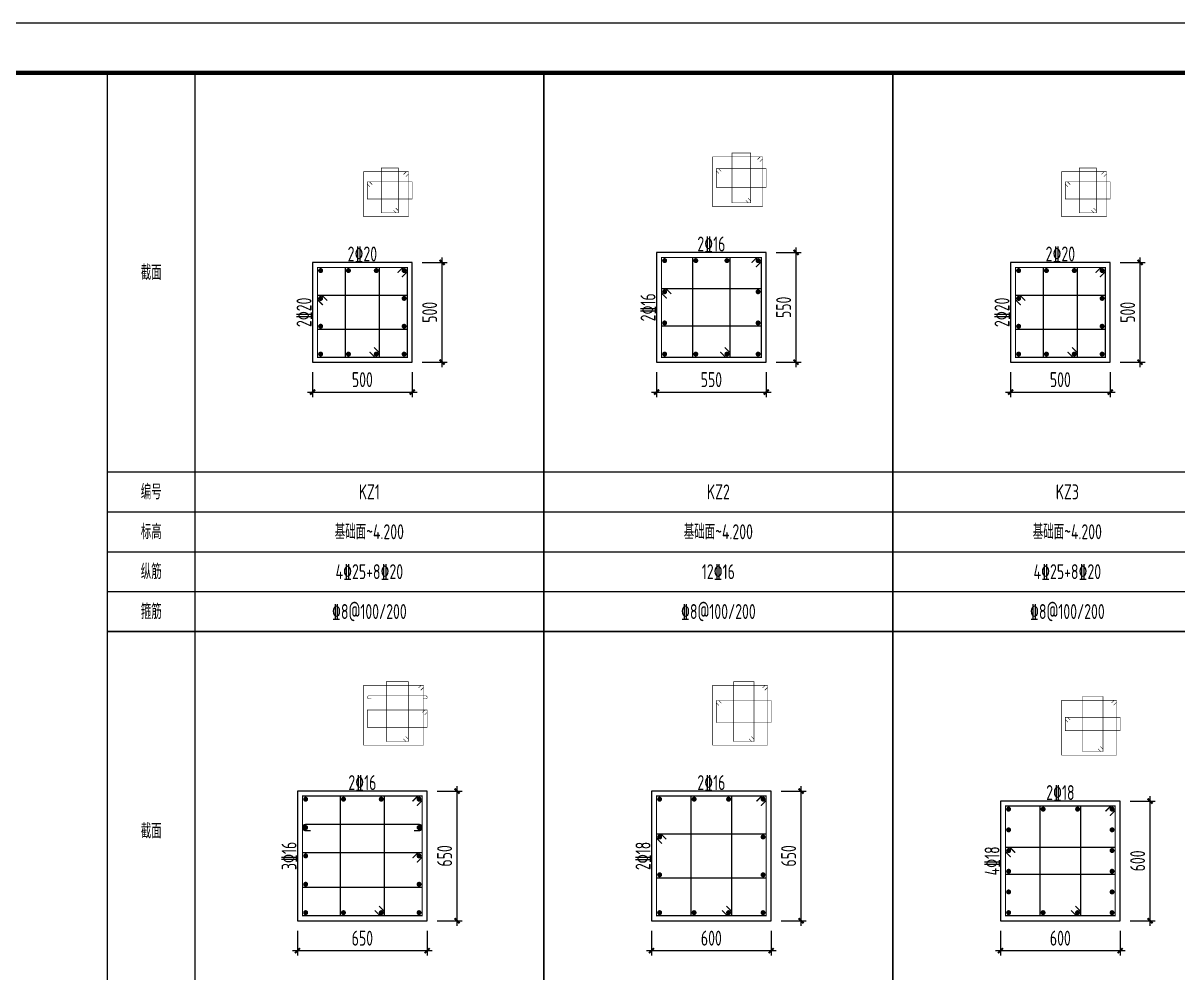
# Model space of a CAD drawing. Extents: x 3968514 to 5230306, y -516551 to -228246.
# Drawn here: x 4613309 to 4636472, y -319199 to -300153 of the extents above; entities that cross this region are included whole.
import ezdxf
from ezdxf.enums import TextEntityAlignment as Align

# ---------------------------------------------------------------- set-up
doc = ezdxf.new("R2010")
doc.units = 0
doc.header["$LTSCALE"] = 1000
doc.header["$MEASUREMENT"] = 0
for name, color, linetype, lineweight in [('COLU-DE', 7, 'Continuous', 25), ('COLU-DE-DIM', 3, 'Continuous', 25), ('COLU-YW', 7, 'Continuous', 25), ('FRAME', 3, 'Continuous', 18), ('REIN-D', 6, 'Continuous', 50), ('REIN-L', 1, 'Continuous', 50), ('TAB', 144, 'Continuous', 25), ('TAB-TEXT', 7, 'Continuous', 25)]:
    doc.layers.add(name, color=color, linetype=linetype, lineweight=lineweight)
doc.styles.add('FromPkpm', font='Tssdeng.shx', dxfattribs={"width": 0.7, "bigfont": 'hztxt.shx'})
doc.dimstyles.new('Pkpm_1', dxfattribs={"dimtxt": 250, "dimasz": 100, "dimexe": 100, "dimexo": 0.0625, "dimgap": 100, "dimtad": 1, "dimdec": 0, "dimrnd": 1, "dimzin": 0, "dimdsep": 46, "dimtxsty": 'FromPkpm', "dimblk1": 'ARCHTICK', "dimblk2": 'ARCHTICK', "dimsah": 1, "dimcen": 0.09, "dimdle": 100, "dimadec": 0, "dimazin": 0, "dimtfac": 1, "dimtdec": 0, "dimtix": 1, "dimtmove": 2, "dimatfit": 1, "dimfxl": 1, "dimtolj": 1, "dimtzin": 0, "dimarcsym": 0})

# ---------------------------------------------------------------- blocks, each defined once
blk = doc.blocks.new('A$C0B803521')
at = {"layer": 'FRAME', "lineweight": 18}
blk.add_line((-15943, 93652), (-100043, 93652), dxfattribs=at)
at = {"layer": 'FRAME', "lineweight": 140}
blk.add_line((-16943, 92652), (-97543, 92652), dxfattribs=at)
blk = doc.blocks.new('_ArchTick')
at = {"color": 0, "linetype": 'ByBlock', "const_width": 0.4}
blk.add_lwpolyline([(-0.5, -0.5), (0.5, 0.5)], dxfattribs=at)
blk = doc.blocks.new('*D79')
at = {"layer": 'COLU-DE-DIM', "color": 0, "lineweight": -2, "transparency": 16777216}
for p, q in [((4632914, -318353), (4632914, -318853)), ((4635314, -318353), (4635314, -318853)), ((4632814, -318753), (4635414, -318753))]:
    blk.add_line(p, q, dxfattribs=at)
at = {"layer": 'Defpoints', "color": 0, "transparency": 16777216}
for p in [(4632914, -318153), (4635314, -318153), (4635314, -318753)]:
    blk.add_point(p, dxfattribs=at)
at = {"layer": 'COLU-DE-DIM', "color": 0, "lineweight": -2, "transparency": 16777216, "xscale": 100, "yscale": 100, "zscale": 100, "rotation": 180}
blk.add_blockref('_ArchTick', (4632914, -318753), dxfattribs=at)
at = {"layer": 'COLU-DE-DIM', "color": 0, "lineweight": -2, "transparency": 16777216, "xscale": 100, "yscale": 100, "zscale": 100}
blk.add_blockref('_ArchTick', (4635314, -318753), dxfattribs=at)
at = {"layer": 'COLU-DE-DIM', "color": 7, "transparency": 16777216, "insert": (4634114, -318503), "char_height": 300, "attachment_point": 5, "style": 'FromPkpm'}
blk.add_mtext('\\A1;600', dxfattribs=at)
blk = doc.blocks.new('*D78')
at = {"layer": 'COLU-DE-DIM', "color": 0, "lineweight": -2, "transparency": 16777216}
for p, q in [((4635914, -318253), (4635914, -315653)), ((4635514, -315753), (4636014, -315753)), ((4635514, -318153), (4636014, -318153))]:
    blk.add_line(p, q, dxfattribs=at)
at = {"layer": 'Defpoints', "color": 0, "transparency": 16777216}
for p in [(4635314, -315753), (4635914, -315753), (4635314, -318153)]:
    blk.add_point(p, dxfattribs=at)
at = {"layer": 'COLU-DE-DIM', "color": 0, "lineweight": -2, "transparency": 16777216, "xscale": 100, "yscale": 100, "zscale": 100}
for p, rotation in [((4635914, -315753), 90), ((4635914, -318153), 270)]:
    blk.add_blockref('_ArchTick', p, dxfattribs=dict(at, rotation=rotation))
at = {"layer": 'COLU-DE-DIM', "color": 7, "transparency": 16777216, "insert": (4635664, -316953), "char_height": 300, "attachment_point": 5, "rotation": 90, "style": 'FromPkpm'}
blk.add_mtext('\\A1;600', dxfattribs=at)
blk = doc.blocks.new('*D77')
at = {"layer": 'COLU-DE-DIM', "color": 0, "lineweight": -2, "transparency": 16777216}
for p, q in [((4618814, -318353), (4618814, -318853)), ((4621414, -318353), (4621414, -318853)), ((4618714, -318753), (4621514, -318753))]:
    blk.add_line(p, q, dxfattribs=at)
at = {"layer": 'Defpoints', "color": 0, "transparency": 16777216}
for p in [(4618814, -318153), (4621414, -318153), (4621414, -318753)]:
    blk.add_point(p, dxfattribs=at)
at = {"layer": 'COLU-DE-DIM', "color": 0, "lineweight": -2, "transparency": 16777216, "xscale": 100, "yscale": 100, "zscale": 100, "rotation": 180}
blk.add_blockref('_ArchTick', (4618814, -318753), dxfattribs=at)
at = {"layer": 'COLU-DE-DIM', "color": 0, "lineweight": -2, "transparency": 16777216, "xscale": 100, "yscale": 100, "zscale": 100}
blk.add_blockref('_ArchTick', (4621414, -318753), dxfattribs=at)
at = {"layer": 'COLU-DE-DIM', "color": 7, "transparency": 16777216, "insert": (4620114, -318503), "char_height": 300, "attachment_point": 5, "style": 'FromPkpm'}
blk.add_mtext('\\A1;650', dxfattribs=at)
blk = doc.blocks.new('*D76')
at = {"layer": 'COLU-DE-DIM', "color": 0, "lineweight": -2, "transparency": 16777216}
for p, q in [((4622014, -318253), (4622014, -315453)), ((4621614, -315553), (4622114, -315553)), ((4621614, -318153), (4622114, -318153))]:
    blk.add_line(p, q, dxfattribs=at)
at = {"layer": 'Defpoints', "color": 0, "transparency": 16777216}
for p in [(4621414, -315553), (4622014, -315553), (4621414, -318153)]:
    blk.add_point(p, dxfattribs=at)
at = {"layer": 'COLU-DE-DIM', "color": 0, "lineweight": -2, "transparency": 16777216, "xscale": 100, "yscale": 100, "zscale": 100}
for p, rotation in [((4622014, -315553), 90), ((4622014, -318153), 270)]:
    blk.add_blockref('_ArchTick', p, dxfattribs=dict(at, rotation=rotation))
at = {"layer": 'COLU-DE-DIM', "color": 7, "transparency": 16777216, "insert": (4621764, -316853), "char_height": 300, "attachment_point": 5, "rotation": 90, "style": 'FromPkpm'}
blk.add_mtext('\\A1;650', dxfattribs=at)
blk = doc.blocks.new('*D89')
at = {"layer": 'COLU-DE-DIM', "color": 0, "lineweight": -2, "transparency": 16777216}
for p, q in [((4625914, -318353), (4625914, -318853)), ((4628314, -318353), (4628314, -318853)), ((4625814, -318753), (4628414, -318753))]:
    blk.add_line(p, q, dxfattribs=at)
at = {"layer": 'Defpoints', "color": 0, "transparency": 16777216}
for p in [(4625914, -318153), (4628314, -318153), (4628314, -318753)]:
    blk.add_point(p, dxfattribs=at)
at = {"layer": 'COLU-DE-DIM', "color": 0, "lineweight": -2, "transparency": 16777216, "xscale": 100, "yscale": 100, "zscale": 100, "rotation": 180}
blk.add_blockref('_ArchTick', (4625914, -318753), dxfattribs=at)
at = {"layer": 'COLU-DE-DIM', "color": 0, "lineweight": -2, "transparency": 16777216, "xscale": 100, "yscale": 100, "zscale": 100}
blk.add_blockref('_ArchTick', (4628314, -318753), dxfattribs=at)
at = {"layer": 'COLU-DE-DIM', "color": 7, "transparency": 16777216, "insert": (4627114, -318503), "char_height": 300, "attachment_point": 5, "style": 'FromPkpm'}
blk.add_mtext('\\A1;600', dxfattribs=at)
blk = doc.blocks.new('*D88')
at = {"layer": 'COLU-DE-DIM', "color": 0, "lineweight": -2, "transparency": 16777216}
for p, q in [((4628914, -318253), (4628914, -315453)), ((4628514, -315553), (4629014, -315553)), ((4628514, -318153), (4629014, -318153))]:
    blk.add_line(p, q, dxfattribs=at)
at = {"layer": 'Defpoints', "color": 0, "transparency": 16777216}
for p in [(4628314, -315553), (4628914, -315553), (4628314, -318153)]:
    blk.add_point(p, dxfattribs=at)
at = {"layer": 'COLU-DE-DIM', "color": 0, "lineweight": -2, "transparency": 16777216, "xscale": 100, "yscale": 100, "zscale": 100}
for p, rotation in [((4628914, -315553), 90), ((4628914, -318153), 270)]:
    blk.add_blockref('_ArchTick', p, dxfattribs=dict(at, rotation=rotation))
at = {"layer": 'COLU-DE-DIM', "color": 7, "transparency": 16777216, "insert": (4628664, -316853), "char_height": 300, "attachment_point": 5, "rotation": 90, "style": 'FromPkpm'}
blk.add_mtext('\\A1;650', dxfattribs=at)
blk = doc.blocks.new('*D91')
at = {"layer": 'COLU-DE-DIM', "color": 0, "lineweight": -2, "transparency": 16777216}
for p, q in [((4619114, -307153), (4619114, -307653)), ((4621114, -307153), (4621114, -307653)), ((4619014, -307553), (4621214, -307553))]:
    blk.add_line(p, q, dxfattribs=at)
at = {"layer": 'Defpoints', "color": 0, "transparency": 16777216}
for p in [(4619114, -306953), (4621114, -306953), (4621114, -307553)]:
    blk.add_point(p, dxfattribs=at)
at = {"layer": 'COLU-DE-DIM', "color": 0, "lineweight": -2, "transparency": 16777216, "xscale": 100, "yscale": 100, "zscale": 100, "rotation": 180}
blk.add_blockref('_ArchTick', (4619114, -307553), dxfattribs=at)
at = {"layer": 'COLU-DE-DIM', "color": 0, "lineweight": -2, "transparency": 16777216, "xscale": 100, "yscale": 100, "zscale": 100}
blk.add_blockref('_ArchTick', (4621114, -307553), dxfattribs=at)
at = {"layer": 'COLU-DE-DIM', "color": 7, "transparency": 16777216, "insert": (4620114, -307303), "char_height": 300, "attachment_point": 5, "style": 'FromPkpm'}
blk.add_mtext('\\A1;500', dxfattribs=at)
blk = doc.blocks.new('*D90')
at = {"layer": 'COLU-DE-DIM', "color": 0, "lineweight": -2, "transparency": 16777216}
for p, q in [((4621314, -304953), (4621814, -304953)), ((4621714, -307053), (4621714, -304853)), ((4621314, -306953), (4621814, -306953))]:
    blk.add_line(p, q, dxfattribs=at)
at = {"layer": 'Defpoints', "color": 0, "transparency": 16777216}
for p in [(4621114, -304953), (4621714, -304953), (4621114, -306953)]:
    blk.add_point(p, dxfattribs=at)
at = {"layer": 'COLU-DE-DIM', "color": 0, "lineweight": -2, "transparency": 16777216, "xscale": 100, "yscale": 100, "zscale": 100}
for p, rotation in [((4621714, -304953), 90), ((4621714, -306953), 270)]:
    blk.add_blockref('_ArchTick', p, dxfattribs=dict(at, rotation=rotation))
at = {"layer": 'COLU-DE-DIM', "color": 7, "transparency": 16777216, "insert": (4621464, -305953), "char_height": 300, "attachment_point": 5, "rotation": 90, "style": 'FromPkpm'}
blk.add_mtext('\\A1;500', dxfattribs=at)
blk = doc.blocks.new('*D101')
at = {"layer": 'COLU-DE-DIM', "color": 0, "lineweight": -2, "transparency": 16777216}
for p, q in [((4626014, -307153), (4626014, -307653)), ((4628214, -307153), (4628214, -307653)), ((4625914, -307553), (4628314, -307553))]:
    blk.add_line(p, q, dxfattribs=at)
at = {"layer": 'Defpoints', "color": 0, "transparency": 16777216}
for p in [(4626014, -306953), (4628214, -306953), (4628214, -307553)]:
    blk.add_point(p, dxfattribs=at)
at = {"layer": 'COLU-DE-DIM', "color": 0, "lineweight": -2, "transparency": 16777216, "xscale": 100, "yscale": 100, "zscale": 100, "rotation": 180}
blk.add_blockref('_ArchTick', (4626014, -307553), dxfattribs=at)
at = {"layer": 'COLU-DE-DIM', "color": 0, "lineweight": -2, "transparency": 16777216, "xscale": 100, "yscale": 100, "zscale": 100}
blk.add_blockref('_ArchTick', (4628214, -307553), dxfattribs=at)
at = {"layer": 'COLU-DE-DIM', "color": 7, "transparency": 16777216, "insert": (4627114, -307303), "char_height": 300, "attachment_point": 5, "style": 'FromPkpm'}
blk.add_mtext('\\A1;550', dxfattribs=at)
blk = doc.blocks.new('*D100')
at = {"layer": 'COLU-DE-DIM', "color": 0, "lineweight": -2, "transparency": 16777216}
for p, q in [((4628414, -304753), (4628914, -304753)), ((4628814, -307053), (4628814, -304653)), ((4628414, -306953), (4628914, -306953))]:
    blk.add_line(p, q, dxfattribs=at)
at = {"layer": 'Defpoints', "color": 0, "transparency": 16777216}
for p in [(4628214, -304753), (4628814, -304753), (4628214, -306953)]:
    blk.add_point(p, dxfattribs=at)
at = {"layer": 'COLU-DE-DIM', "color": 0, "lineweight": -2, "transparency": 16777216, "xscale": 100, "yscale": 100, "zscale": 100}
for p, rotation in [((4628814, -304753), 90), ((4628814, -306953), 270)]:
    blk.add_blockref('_ArchTick', p, dxfattribs=dict(at, rotation=rotation))
at = {"layer": 'COLU-DE-DIM', "color": 7, "transparency": 16777216, "insert": (4628564, -305853), "char_height": 300, "attachment_point": 5, "rotation": 90, "style": 'FromPkpm'}
blk.add_mtext('\\A1;550', dxfattribs=at)
blk = doc.blocks.new('*D99')
at = {"layer": 'COLU-DE-DIM', "color": 0, "lineweight": -2, "transparency": 16777216}
for p, q in [((4633114, -307153), (4633114, -307653)), ((4635114, -307153), (4635114, -307653)), ((4633014, -307553), (4635214, -307553))]:
    blk.add_line(p, q, dxfattribs=at)
at = {"layer": 'Defpoints', "color": 0, "transparency": 16777216}
for p in [(4633114, -306953), (4635114, -306953), (4635114, -307553)]:
    blk.add_point(p, dxfattribs=at)
at = {"layer": 'COLU-DE-DIM', "color": 0, "lineweight": -2, "transparency": 16777216, "xscale": 100, "yscale": 100, "zscale": 100, "rotation": 180}
blk.add_blockref('_ArchTick', (4633114, -307553), dxfattribs=at)
at = {"layer": 'COLU-DE-DIM', "color": 0, "lineweight": -2, "transparency": 16777216, "xscale": 100, "yscale": 100, "zscale": 100}
blk.add_blockref('_ArchTick', (4635114, -307553), dxfattribs=at)
at = {"layer": 'COLU-DE-DIM', "color": 7, "transparency": 16777216, "insert": (4634114, -307303), "char_height": 300, "attachment_point": 5, "style": 'FromPkpm'}
blk.add_mtext('\\A1;500', dxfattribs=at)
blk = doc.blocks.new('*D98')
at = {"layer": 'COLU-DE-DIM', "color": 0, "lineweight": -2, "transparency": 16777216}
for p, q in [((4635314, -304953), (4635814, -304953)), ((4635714, -307053), (4635714, -304853)), ((4635314, -306953), (4635814, -306953))]:
    blk.add_line(p, q, dxfattribs=at)
at = {"layer": 'Defpoints', "color": 0, "transparency": 16777216}
for p in [(4635114, -304953), (4635714, -304953), (4635114, -306953)]:
    blk.add_point(p, dxfattribs=at)
at = {"layer": 'COLU-DE-DIM', "color": 0, "lineweight": -2, "transparency": 16777216, "xscale": 100, "yscale": 100, "zscale": 100}
for p, rotation in [((4635714, -304953), 90), ((4635714, -306953), 270)]:
    blk.add_blockref('_ArchTick', p, dxfattribs=dict(at, rotation=rotation))
at = {"layer": 'COLU-DE-DIM', "color": 7, "transparency": 16777216, "insert": (4635464, -305953), "char_height": 300, "attachment_point": 5, "rotation": 90, "style": 'FromPkpm'}
blk.add_mtext('\\A1;500', dxfattribs=at)

msp = doc.modelspace()

# ---------------------------------------------------------------- linework, layer by layer
at = {"layer": 'COLU-DE'}
for points in [[(4626014.24624, -306953.30351), (4628214.24624, -306953.30351), (4628214.24624, -304753.30351), (4626014.24624, -304753.30351)], [(4619114.24624, -306953.30351), (4621114.24624, -306953.30351), (4621114.24624, -304953.30351), (4619114.24624, -304953.30351)], [(4633114.24624, -306953.30351), (4635114.24624, -306953.30351), (4635114.24624, -304953.30351), (4633114.24624, -304953.30351)], [(4618814.24624, -318153.30351), (4621414.24624, -318153.30351), (4621414.24624, -315553.30351), (4618814.24624, -315553.30351)], [(4625914.24624, -318153.30351), (4628314.24624, -318153.30351), (4628314.24624, -315553.30351), (4625914.24624, -315553.30351)], [(4632914.24624, -318153.30351), (4635314.24624, -318153.30351), (4635314.24624, -315753.30351), (4632914.24624, -315753.30351)]]:
    msp.add_lwpolyline(points, close=True, dxfattribs=at)
at = {"layer": 'REIN-D', "const_width": 50}
for points in [[(4626201.74624, -304915.80351, 1), (4626151.74624, -304915.80351, 1)], [(4626826.74624, -304915.80351, 1), (4626776.74624, -304915.80351, 1)], [(4627451.74624, -304915.80351, 1), (4627401.74624, -304915.80351, 1)], [(4628076.74624, -304915.80351, 1), (4628026.74624, -304915.80351, 1)], [(4619301.74624, -305115.80351, 1), (4619251.74624, -305115.80351, 1)], [(4619860.07925, -305115.80351, 1), (4619810.07925, -305115.80351, 1)], [(4620418.41323, -305115.80351, 1), (4620368.41323, -305115.80351, 1)], [(4620976.74624, -305115.80351, 1), (4620926.74624, -305115.80351, 1)], [(4633301.74624, -305115.80351, 1), (4633251.74624, -305115.80351, 1)], [(4633860.07949, -305115.80351, 1), (4633810.07949, -305115.80351, 1)], [(4634418.41299, -305115.80351, 1), (4634368.41299, -305115.80351, 1)], [(4634976.74624, -305115.80351, 1), (4634926.74624, -305115.80351, 1)], [(4626201.74624, -305540.80351, 1), (4626151.74624, -305540.80351, 1)], [(4628076.74624, -305540.80351, 1), (4628026.74624, -305540.80351, 1)], [(4619301.74624, -305674.13652, 1), (4619251.74624, -305674.13652, 1)], [(4620976.74624, -305674.13652, 1), (4620926.74624, -305674.13652, 1)], [(4633301.74624, -305674.13652, 1), (4633251.74624, -305674.13652, 1)], [(4634976.74624, -305674.13652, 1), (4634926.74624, -305674.13652, 1)], [(4619301.74624, -306232.4705, 1), (4619251.74624, -306232.4705, 1)], [(4620976.74624, -306232.4705, 1), (4620926.74624, -306232.4705, 1)], [(4626201.74624, -306165.80351, 1), (4626151.74624, -306165.80351, 1)], [(4628076.74624, -306165.80351, 1), (4628026.74624, -306165.80351, 1)], [(4633301.74624, -306232.4705, 1), (4633251.74624, -306232.4705, 1)], [(4634976.74624, -306232.4705, 1), (4634926.74624, -306232.4705, 1)], [(4619301.74624, -306790.80351, 1), (4619251.74624, -306790.80351, 1)], [(4619860.07925, -306790.80351, 1), (4619810.07925, -306790.80351, 1)], [(4620418.41323, -306790.80351, 1), (4620368.41323, -306790.80351, 1)], [(4620976.74624, -306790.80351, 1), (4620926.74624, -306790.80351, 1)], [(4626201.74624, -306790.80351, 1), (4626151.74624, -306790.80351, 1)], [(4626826.74624, -306790.80351, 1), (4626776.74624, -306790.80351, 1)], [(4627451.74624, -306790.80351, 1), (4627401.74624, -306790.80351, 1)], [(4628076.74624, -306790.80351, 1), (4628026.74624, -306790.80351, 1)], [(4633301.74624, -306790.80351, 1), (4633251.74624, -306790.80351, 1)], [(4633860.07949, -306790.80351, 1), (4633810.07949, -306790.80351, 1)], [(4634418.41299, -306790.80351, 1), (4634368.41299, -306790.80351, 1)], [(4634976.74624, -306790.80351, 1), (4634926.74624, -306790.80351, 1)], [(4619001.74624, -315715.80351, 1), (4618951.74624, -315715.80351, 1)], [(4619760.08022, -315715.80351, 1), (4619710.08022, -315715.80351, 1)], [(4620518.41226, -315715.80351, 1), (4620468.41226, -315715.80351, 1)], [(4621276.74624, -315715.80351, 1), (4621226.74624, -315715.80351, 1)], [(4626101.74624, -315715.80351, 1), (4626051.74624, -315715.80351, 1)], [(4626793.41226, -315715.80351, 1), (4626743.41226, -315715.80351, 1)], [(4627485.08022, -315715.80351, 1), (4627435.08022, -315715.80351, 1)], [(4628176.74624, -315715.80351, 1), (4628126.74624, -315715.80351, 1)], [(4633101.74624, -315915.80351, 1), (4633051.74624, -315915.80351, 1)], [(4633793.41421, -315915.80351, 1), (4633743.41421, -315915.80351, 1)], [(4634485.07827, -315915.80351, 1), (4634435.07827, -315915.80351, 1)], [(4635176.74624, -315915.80351, 1), (4635126.74624, -315915.80351, 1)], [(4619001.74624, -316284.55351, 1), (4618951.74624, -316284.55351, 1)], [(4621276.74624, -316284.55351, 1), (4621226.74624, -316284.55351, 1)], [(4633101.74624, -316330.80351, 1), (4633051.74624, -316330.80351, 1)], [(4635176.74624, -316330.80351, 1), (4635126.74624, -316330.80351, 1)], [(4626101.74624, -316474.13652, 1), (4626051.74624, -316474.13652, 1)], [(4628176.74624, -316474.13652, 1), (4628126.74624, -316474.13652, 1)], [(4619001.74624, -316853.30351, 1), (4618951.74624, -316853.30351, 1)], [(4621276.74624, -316853.30351, 1), (4621226.74624, -316853.30351, 1)], [(4633101.74624, -316745.80351, 1), (4633051.74624, -316745.80351, 1)], [(4635176.74624, -316745.80351, 1), (4635126.74624, -316745.80351, 1)], [(4626101.74624, -317232.4705, 1), (4626051.74624, -317232.4705, 1)], [(4628176.74624, -317232.4705, 1), (4628126.74624, -317232.4705, 1)], [(4633101.74624, -317160.80351, 1), (4633051.74624, -317160.80351, 1)], [(4635176.74624, -317160.80351, 1), (4635126.74624, -317160.80351, 1)], [(4619001.74624, -317422.05351, 1), (4618951.74624, -317422.05351, 1)], [(4621276.74624, -317422.05351, 1), (4621226.74624, -317422.05351, 1)], [(4633101.74624, -317575.80351, 1), (4633051.74624, -317575.80351, 1)], [(4635176.74624, -317575.80351, 1), (4635126.74624, -317575.80351, 1)], [(4619001.74624, -317990.80351, 1), (4618951.74624, -317990.80351, 1)], [(4619760.08022, -317990.80351, 1), (4619710.08022, -317990.80351, 1)], [(4620518.41226, -317990.80351, 1), (4620468.41226, -317990.80351, 1)], [(4621276.74624, -317990.80351, 1), (4621226.74624, -317990.80351, 1)], [(4626101.74624, -317990.80351, 1), (4626051.74624, -317990.80351, 1)], [(4626793.41226, -317990.80351, 1), (4626743.41226, -317990.80351, 1)], [(4627485.08022, -317990.80351, 1), (4627435.08022, -317990.80351, 1)], [(4628176.74624, -317990.80351, 1), (4628126.74624, -317990.80351, 1)], [(4633101.74624, -317990.80351, 1), (4633051.74624, -317990.80351, 1)], [(4633793.41421, -317990.80351, 1), (4633743.41421, -317990.80351, 1)], [(4634485.07827, -317990.80351, 1), (4634435.07827, -317990.80351, 1)], [(4635176.74624, -317990.80351, 1), (4635126.74624, -317990.80351, 1)]]:
    msp.add_lwpolyline(points, format="xyb", close=True, dxfattribs=at)
at = {"layer": 'REIN-L'}
for points, const_width in [([(4628086.25478, -302930.48906), (4628139.24624, -302877.49784), (4628139.24624, -302833.30351), (4627139.24624, -302833.30351), (4627139.24624, -303833.30351), (4628139.24624, -303833.30351), (4628139.24624, -302833.30351), (4628095.05215, -302833.30351), (4628042.06069, -302886.29472)], 10), ([(4620986.25503, -303230.48906), (4621039.24624, -303177.49784), (4621039.24624, -303133.30351), (4620139.24624, -303133.30351), (4620139.24624, -304033.30351), (4621039.24624, -304033.30351), (4621039.24624, -303133.30351), (4620995.0519, -303133.30351), (4620942.06069, -303186.29472)], 10), ([(4634986.25503, -303230.48906), (4635039.24624, -303177.49784), (4635039.24624, -303133.30351), (4634139.24624, -303133.30351), (4634139.24624, -304033.30351), (4635039.24624, -304033.30351), (4635039.24624, -303133.30351), (4634995.0519, -303133.30351), (4634942.06069, -303186.29472)], 10), ([(4620908.26382, -305247.6746), (4621014.24624, -305141.69218), (4621014.24624, -305053.30351), (4619214.24624, -305053.30351), (4619214.24624, -306853.30351), (4621014.24624, -306853.30351), (4621014.24624, -305053.30351), (4620925.85757, -305053.30351), (4620819.87515, -305159.28593)], 25), ([(4628008.26333, -305047.6746), (4628114.24624, -304941.69218), (4628114.24624, -304853.30351), (4626114.24624, -304853.30351), (4626114.24624, -306853.30351), (4628114.24624, -306853.30351), (4628114.24624, -304853.30351), (4628025.85806, -304853.30351), (4627919.87515, -304959.28593)], 25), ([(4634908.26333, -305247.6746), (4635014.24624, -305141.69218), (4635014.24624, -305053.30351), (4633214.24624, -305053.30351), (4633214.24624, -306853.30351), (4635014.24624, -306853.30351), (4635014.24624, -305053.30351), (4634925.85806, -305053.30351), (4634819.87515, -305159.28593)], 25), ([(4621286.25405, -313530.48906), (4621339.24624, -313477.49784), (4621339.24624, -313433.30351), (4620139.24624, -313433.30351), (4620139.24624, -314633.30351), (4621339.24624, -314633.30351), (4621339.24624, -313433.30351), (4621295.05288, -313433.30351), (4621242.06069, -313486.29472)], 10), ([(4628186.25405, -313530.48906), (4628239.24624, -313477.49784), (4628239.24624, -313433.30351), (4627139.24624, -313433.30351), (4627139.24624, -314633.30351), (4628239.24624, -314633.30351), (4628239.24624, -313433.30351), (4628195.05288, -313433.30351), (4628142.06069, -313486.29472)], 10), ([(4635186.25405, -313830.48906), (4635239.24624, -313777.49784), (4635239.24624, -313733.30351), (4634139.24624, -313733.30351), (4634139.24624, -314833.30351), (4635239.24624, -314833.30351), (4635239.24624, -313733.30351), (4635195.05093, -313733.30351), (4635142.05874, -313786.29472)], 10), ([(4621208.26382, -315847.6746), (4621314.24624, -315741.69218), (4621314.24624, -315653.30351), (4618914.24624, -315653.30351), (4618914.24624, -318053.30351), (4621314.24624, -318053.30351), (4621314.24624, -315653.30351), (4621225.85757, -315653.30351), (4621119.87515, -315759.28593)], 25), ([(4628108.26382, -315847.6746), (4628214.24624, -315741.69218), (4628214.24624, -315653.30351), (4626014.24624, -315653.30351), (4626014.24624, -318053.30351), (4628214.24624, -318053.30351), (4628214.24624, -315653.30351), (4628125.85757, -315653.30351), (4628019.87515, -315759.28593)], 25), ([(4635108.26186, -316047.6746), (4635214.24624, -315941.69218), (4635214.24624, -315853.30351), (4633014.24624, -315853.30351), (4633014.24624, -318053.30351), (4635214.24624, -318053.30351), (4635214.24624, -315853.30351), (4635125.85952, -315853.30351), (4635019.87515, -315959.28593)], 25)]:
    msp.add_lwpolyline(points, dxfattribs=dict(at, const_width=const_width))
at = {"layer": 'REIN-L', "color": 6}
for points, const_width in [([(4627804.56069, -303705.3123), (4627857.55215, -303758.30351), (4627901.74624, -303758.30351), (4627901.74624, -302758.30351), (4627526.74624, -302758.30351), (4627526.74624, -303758.30351), (4627901.74624, -303758.30351), (4627901.74624, -303714.10917), (4627848.75503, -303661.11796)], 10), ([(4620737.8937, -303905.3123), (4620790.88491, -303958.30351), (4620835.07925, -303958.30351), (4620835.07925, -303058.30351), (4620493.41323, -303058.30351), (4620493.41323, -303958.30351), (4620835.07925, -303958.30351), (4620835.07925, -303914.10917), (4620782.08804, -303861.11796)], 10), ([(4627311.43179, -303123.79472), (4627258.44033, -303070.80351), (4627214.24624, -303070.80351), (4627214.24624, -303445.80351), (4628214.24624, -303445.80351), (4628214.24624, -303070.80351), (4627214.24624, -303070.80351), (4627214.24624, -303114.99784), (4627267.23769, -303167.98906)], 10), ([(4634737.89419, -303905.3123), (4634790.8854, -303958.30351), (4634835.07974, -303958.30351), (4634835.07974, -303058.30351), (4634493.41299, -303058.30351), (4634493.41299, -303958.30351), (4634835.07974, -303958.30351), (4634835.07974, -303914.10917), (4634782.08804, -303861.11796)], 10), ([(4620311.43179, -303390.46171), (4620258.44058, -303337.4705), (4620214.24624, -303337.4705), (4620214.24624, -303679.13652), (4621114.24624, -303679.13652), (4621114.24624, -303337.4705), (4620214.24624, -303337.4705), (4620214.24624, -303381.66435), (4620267.23745, -303434.65605)], 10), ([(4634311.43179, -303390.46171), (4634258.44033, -303337.4705), (4634214.24624, -303337.4705), (4634214.24624, -303679.13652), (4635114.24624, -303679.13652), (4635114.24624, -303337.4705), (4634214.24624, -303337.4705), (4634214.24624, -303381.66435), (4634267.23769, -303434.65605)], 10), ([(4620261.54214, -306747.32109), (4620367.52456, -306853.30351), (4620455.91323, -306853.30351), (4620455.91323, -305053.30351), (4619772.57925, -305053.30351), (4619772.57925, -306853.30351), (4620455.91323, -306853.30351), (4620455.91323, -306764.91484), (4620349.92983, -306658.93242)], 25), ([(4627294.87515, -306747.32109), (4627400.85781, -306853.30351), (4627489.24624, -306853.30351), (4627489.24624, -304853.30351), (4626739.24624, -304853.30351), (4626739.24624, -306853.30351), (4627489.24624, -306853.30351), (4627489.24624, -306764.91484), (4627383.26357, -306658.93242)], 25), ([(4634261.54189, -306747.32109), (4634367.52456, -306853.30351), (4634455.91299, -306853.30351), (4634455.91299, -305053.30351), (4633772.57949, -305053.30351), (4633772.57949, -306853.30351), (4634455.91299, -306853.30351), (4634455.91299, -306764.91484), (4634349.93008, -306658.93242)], 25), ([(4626308.61733, -305584.28593), (4626202.63442, -305478.30351), (4626114.24624, -305478.30351), (4626114.24624, -306228.30351), (4628114.24624, -306228.30351), (4628114.24624, -305478.30351), (4626114.24624, -305478.30351), (4626114.24624, -305566.69218), (4626220.22915, -305672.6746)], 25), ([(4619408.61733, -305717.61992), (4619302.63491, -305611.63652), (4619214.24624, -305611.63652), (4619214.24624, -306294.9705), (4621014.24624, -306294.9705), (4621014.24624, -305611.63652), (4619214.24624, -305611.63652), (4619214.24624, -305700.02519), (4619320.22866, -305806.00761)], 25), ([(4633408.61733, -305717.61992), (4633302.63442, -305611.63652), (4633214.24624, -305611.63652), (4633214.24624, -306294.9705), (4635014.24624, -306294.9705), (4635014.24624, -305611.63652), (4633214.24624, -305611.63652), (4633214.24624, -305700.02519), (4633320.22915, -305806.00761)], 25), ([(4620937.89468, -314505.3123), (4620990.88491, -314558.30351), (4621035.08022, -314558.30351), (4621035.08022, -313358.30351), (4620593.41226, -313358.30351), (4620593.41226, -314558.30351), (4621035.08022, -314558.30351), (4621035.08022, -314514.10917), (4620982.08804, -314461.11796)], 10), ([(4627871.22671, -314505.3123), (4627924.2189, -314558.30351), (4627968.41226, -314558.30351), (4627968.41226, -313358.30351), (4627560.08022, -313358.30351), (4627560.08022, -314558.30351), (4627968.41226, -314558.30351), (4627968.41226, -314514.10917), (4627915.42202, -314461.11796)], 10), ([(4627311.43179, -313790.46171), (4627258.4396, -313737.4705), (4627214.24624, -313737.4705), (4627214.24624, -314179.13652), (4628314.24624, -314179.13652), (4628314.24624, -313737.4705), (4627214.24624, -313737.4705), (4627214.24624, -313781.66435), (4627267.23843, -313834.65556)], 10), ([(4634871.22671, -314705.3123), (4634924.2189, -314758.30351), (4634968.41421, -314758.30351), (4634968.41421, -313658.30351), (4634560.07827, -313658.30351), (4634560.07827, -314758.30351), (4634968.41421, -314758.30351), (4634968.41421, -314714.10917), (4634915.42202, -314661.11796)], 10), ([(4621361.25405, -314024.23906), (4621414.24624, -313971.24784), (4621414.24624, -313927.05351), (4620214.24624, -313927.05351), (4620214.24624, -314273.92851), (4621414.24624, -314273.92851), (4621414.24624, -313927.05351), (4621370.05288, -313927.05351), (4621317.06069, -313980.04472)], 10), ([(4634311.43374, -314126.29472), (4634258.44155, -314073.30351), (4634214.24624, -314073.30351), (4634214.24624, -314343.30351), (4635314.24624, -314343.30351), (4635314.24624, -314073.30351), (4634214.24624, -314073.30351), (4634214.24624, -314117.49784), (4634267.23843, -314170.48906)], 10), ([(4620361.54116, -317947.32109), (4620467.52358, -318053.30351), (4620555.91226, -318053.30351), (4620555.91226, -315653.30351), (4619672.58022, -315653.30351), (4619672.58022, -318053.30351), (4620555.91226, -318053.30351), (4620555.91226, -317964.91484), (4620449.92983, -317858.93242)], 25), ([(4627328.20913, -317947.32109), (4627434.19155, -318053.30351), (4627522.58022, -318053.30351), (4627522.58022, -315653.30351), (4626705.91226, -315653.30351), (4626705.91226, -318053.30351), (4627522.58022, -318053.30351), (4627522.58022, -317964.91484), (4627416.59585, -317858.93242)], 25), ([(4634328.20718, -317947.32109), (4634434.19155, -318053.30351), (4634522.57827, -318053.30351), (4634522.57827, -315853.30351), (4633705.91421, -315853.30351), (4633705.91421, -318053.30351), (4634522.57827, -318053.30351), (4634522.57827, -317964.91484), (4634416.5978, -317858.93242)], 25), ([(4626208.61733, -316517.61992), (4626102.63491, -316411.63652), (4626014.24624, -316411.63652), (4626014.24624, -317294.9705), (4628214.24624, -317294.9705), (4628214.24624, -316411.63652), (4626014.24624, -316411.63652), (4626014.24624, -316500.02519), (4626120.22866, -316606.00761)], 25), ([(4621208.26382, -316985.1746), (4621314.24624, -316879.19218), (4621314.24624, -316790.80351), (4618914.24624, -316790.80351), (4618914.24624, -317484.55351), (4621314.24624, -317484.55351), (4621314.24624, -316790.80351), (4621225.85757, -316790.80351), (4621119.87515, -316896.78593)], 25), ([(4633208.61733, -316789.28593), (4633102.63296, -316683.30351), (4633014.24624, -316683.30351), (4633014.24624, -317223.30351), (4635214.24624, -317223.30351), (4635214.24624, -316683.30351), (4633014.24624, -316683.30351), (4633014.24624, -316771.69218), (4633120.23061, -316877.6746)], 25)]:
    msp.add_lwpolyline(points, dxfattribs=dict(at, const_width=const_width))
for points, const_width in [([(4621332.99624, -313705.17851), (4621382.99624, -313705.17851, 0.4142136058), (4621414.24624, -313673.92851, 0.4142136058), (4621382.99624, -313642.67851), (4620245.49624, -313642.67851, 0.4142136058), (4620214.24624, -313673.92851, 0.4142139511), (4620245.49624, -313705.17851), (4620295.49624, -313705.17851)], 10), ([(4621151.74624, -316347.05351), (4621251.74624, -316347.05351, 0.4142136058), (4621314.24624, -316284.55351, 0.4142136058), (4621251.74624, -316222.05351), (4618976.74624, -316222.05351, 0.4142136058), (4618914.24624, -316284.55351, 0.4142139511), (4618976.74624, -316347.05351), (4619076.74624, -316347.05351)], 25)]:
    msp.add_lwpolyline(points, format="xyb", dxfattribs=dict(at, const_width=const_width))
at = {"layer": 'TAB'}
for p, q in [((4615004.24624, -309153.30351), (4616754.24624, -309153.30351)), ((4616754.24624, -309153.30351), (4623754.24624, -309153.30351)), ((4623754.24624, -309153.30351), (4630754.24624, -309153.30351)), ((4630754.24624, -309153.30351), (4637754.24624, -309153.30351)), ((4615004.24624, -309953.30351), (4616754.24624, -309953.30351)), ((4616754.24624, -309953.30351), (4623754.24624, -309953.30351)), ((4623754.24624, -309953.30351), (4630754.24624, -309953.30351)), ((4630754.24624, -309953.30351), (4637754.24624, -309953.30351)), ((4615004.24624, -310753.30351), (4616754.24624, -310753.30351)), ((4616754.24624, -310753.30351), (4623754.24624, -310753.30351)), ((4623754.24624, -310753.30351), (4630754.24624, -310753.30351)), ((4630754.24624, -310753.30351), (4637754.24624, -310753.30351)), ((4615004.24624, -311553.30351), (4616754.24624, -311553.30351)), ((4616754.24624, -311553.30351), (4623754.24624, -311553.30351)), ((4623754.24624, -311553.30351), (4630754.24624, -311553.30351)), ((4630754.24624, -311553.30351), (4637754.24624, -311553.30351))]:
    msp.add_line(p, q, dxfattribs=at)
for points in [[(4615004.24624, -301153.30351), (4616754.24624, -301153.30351), (4616754.24624, -312353.30351), (4615004.24624, -312353.30351)], [(4623754.24624, -301153.30351), (4616754.24624, -301153.30351), (4616754.24624, -312353.30351), (4623754.24624, -312353.30351)], [(4630754.24624, -301153.30351), (4623754.24624, -301153.30351), (4623754.24624, -312353.30351), (4630754.24624, -312353.30351)], [(4637754.24624, -301153.30351), (4630754.24624, -301153.30351), (4630754.24624, -312353.30351), (4637754.24624, -312353.30351)], [(4615004.24624, -312353.30351), (4616754.24624, -312353.30351), (4616754.24624, -323553.30351), (4615004.24624, -323553.30351)], [(4623754.24624, -312353.30351), (4616754.24624, -312353.30351), (4616754.24624, -323553.30351), (4623754.24624, -323553.30351)], [(4630754.24624, -312353.30351), (4623754.24624, -312353.30351), (4623754.24624, -323553.30351), (4630754.24624, -323553.30351)], [(4637754.24624, -312353.30351), (4630754.24624, -312353.30351), (4630754.24624, -323553.30351), (4637754.24624, -323553.30351)]]:
    msp.add_lwpolyline(points, close=True, dxfattribs=at)

# ---------------------------------------------------------------- block references
msp.add_blockref('A$C0B803521', (4675697.36617, -393805.3043))

# ---------------------------------------------------------------- texts
at = {"layer": 'COLU-YW', "style": 'FromPkpm', "width": 0.7}
for s, p in [('2%%13216', (4627114.24624, -304733.30351)), ('2%%13220', (4620114.24624, -304933.30351)), ('2%%13220', (4634114.24624, -304933.30351)), ('2%%13216', (4620114.24624, -315533.30351)), ('2%%13216', (4627114.24624, -315533.30351)), ('2%%13218', (4634114.24624, -315733.30351))]:
    msp.add_text(s, height=300, dxfattribs=at).set_placement(p, align=Align.CENTER)
for s, p in [('2%%13220', (4619094.24624, -305953.30351)), ('2%%13216', (4625994.24624, -305853.30351)), ('2%%13220', (4633094.24624, -305953.30351)), ('3%%13216', (4618794.24624, -316853.30351)), ('2%%13218', (4625894.24624, -316853.30351)), ('4%%13218', (4632894.24624, -316953.30351))]:
    msp.add_text(s, height=300, rotation=90, dxfattribs=at).set_placement(p, align=Align.CENTER)
at = {"layer": 'TAB-TEXT', "style": 'FromPkpm', "width": 0.7}
for s, p in [('截面', (4615879.24624, -305153.30351)), ('编号', (4615879.24624, -309553.30351)), ('KZ1', (4620254.24624, -309553.30351)), ('KZ2', (4627254.24624, -309553.30351)), ('KZ3', (4634254.24624, -309553.30351)), ('标高', (4615879.24624, -310353.30351)), ('基础面~4.200', (4620254.24624, -310353.30351)), ('基础面~4.200', (4627254.24624, -310353.30351)), ('基础面~4.200', (4634254.24624, -310353.30351)), ('纵筋', (4615879.24624, -311153.30351)), ('4%%13225+8%%13220', (4620254.24624, -311153.30351)), ('12%%13216', (4627254.24624, -311153.30351)), ('4%%13225+8%%13220', (4634254.24624, -311153.30351)), ('%%1328@100/200', (4620254.24624, -311953.30351)), ('%%1328@100/200', (4627254.24624, -311953.30351)), ('%%1328@100/200', (4634254.24624, -311953.30351)), ('箍筋', (4615879.24624, -311953.30351)), ('截面', (4615879.24624, -316353.30351))]:
    msp.add_text(s, height=300, dxfattribs=at).set_placement(p, align=Align.MIDDLE_CENTER)

# ---------------------------------------------------------------- dimensions: what is measured, and where the dimension line sits
at = {"layer": 'COLU-DE-DIM'}
for p1, p2, picture, middle in [((4628214.24624, -306953.30351), (4628214.24624, -304753.30351), '*D100', (4628564.24624, -305853.30351)), ((4621114.24624, -306953.30351), (4621114.24624, -304953.30351), '*D90', (4621464.24624, -305953.30351)), ((4635114.24624, -306953.30351), (4635114.24624, -304953.30351), '*D98', (4635464.24624, -305953.30351)), ((4619114.24624, -306953.30351), (4621114.24624, -306953.30351), '*D91', (4620114.24624, -307303.30351)), ((4626014.24624, -306953.30351), (4628214.24624, -306953.30351), '*D101', (4627114.24624, -307303.30351)), ((4633114.24624, -306953.30351), (4635114.24624, -306953.30351), '*D99', (4634114.24624, -307303.30351)), ((4621414.24624, -318153.30351), (4621414.24624, -315553.30351), '*D76', (4621764.24624, -316853.30351)), ((4628314.24624, -318153.30351), (4628314.24624, -315553.30351), '*D88', (4628664.24624, -316853.30351)), ((4635314.24624, -318153.30351), (4635314.24624, -315753.30351), '*D78', (4635664.24624, -316953.30351)), ((4618814.24624, -318153.30351), (4621414.24624, -318153.30351), '*D77', (4620114.24624, -318503.30351)), ((4625914.24624, -318153.30351), (4628314.24624, -318153.30351), '*D89', (4627114.24624, -318503.30351)), ((4632914.24624, -318153.30351), (4635314.24624, -318153.30351), '*D79', (4634114.24624, -318503.30351))]:
    dim = msp.add_aligned_dim(p1=p1, p2=p2, distance=-600, dimstyle='Pkpm_1', override={"dimscale": 1, "dimtxt": 300, "dimasz": 100, "dimexe": 100, "dimexo": 200, "dimtad": 1, "dimjust": 0, "dimtih": 0, "dimtoh": 0, "dimlfac": 0.25, "dimdle": 100, "dimclrt": 7, "dimtix": 1, "dimtmove": 2, "dimatfit": 3}, dxfattribs=at)
    dim.commit()
    dim.dimension.update_dxf_attribs({"geometry": picture, "text_midpoint": middle})

doc.saveas('drawing.dxf')
